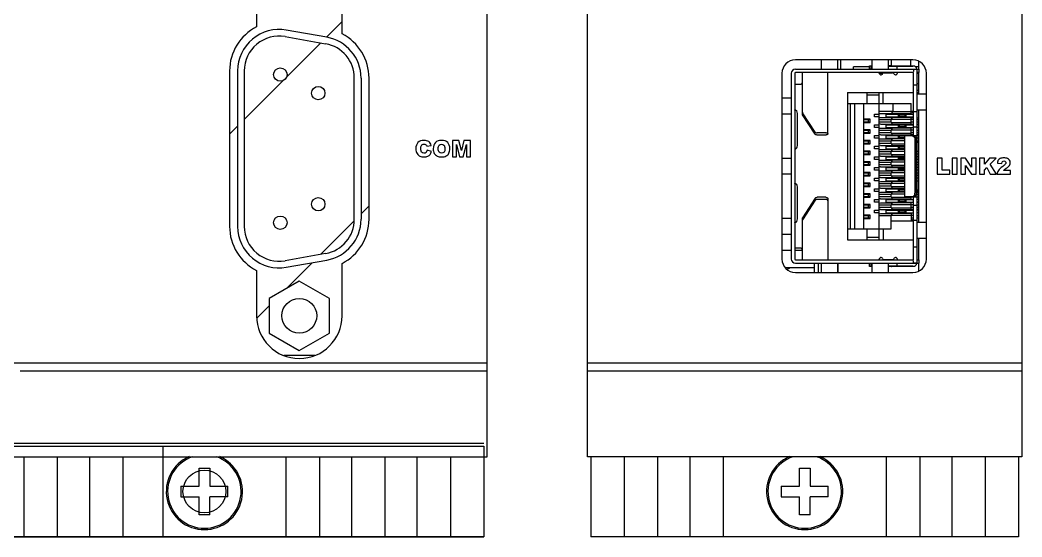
# Model space of a CAD drawing. Header units: millimetres. Extents: x 33 to 632, y -490 to 20.
# Drawn here: x 86.3 to 161.3, y -270 to -231.3 of the extents above; entities that cross this region are included whole.
import ezdxf

# ---------------------------------------------------------------- set-up
doc = ezdxf.new("R2010")
doc.units = ezdxf.units.MM
for name, color, linetype in [('02___PRT_ALL_AXES', 7, 'Continuous'), ('03___PRT_ALL_CURVES', 7, 'Continuous'), ('ECAD_PULSE_HX5401NL', 7, 'Continuous'), ('ECAD_TE_1734099-5', 7, 'Continuous')]:
    doc.layers.add(name, color=color, linetype=linetype)

# ---------------------------------------------------------------- blocks, each defined once
blk = doc.blocks.new('MOD_MPU710')
at = {"linetype": 'Continuous'}
for p, q in [((81.25, 6), (81.25, 124)), ((64, 41.55), (64, 38.164)), ((70.4, 37.63), (70.4, 41.55)), ((69.243, 37.399), (70.4, 38.555)), ((69.253, 37.389), (66.223, 37.923)), ((66.136, 37.431), (69.166, 36.896)), ((66.24, 34.395), (68.805, 36.96)), ((61.985, 34.87), (61.985, 23.23)), ((62.585, 34.87), (62.585, 23.23)), ((63.085, 34.87), (63.085, 23.23)), ((63.085, 31.24), (65.976, 34.131)), ((71.315, 23.764), (71.315, 34.336)), ((71.815, 34.336), (71.815, 23.764)), ((72.415, 23.764), (72.415, 34.336)), ((61.985, 30.14), (62.585, 30.74)), ((76.743, 29.224), (77.071, 29.297)), ((79.142, 29.65), (78.655, 29.65)), ((78.655, 29.65), (78.655, 28.45)), ((78.958, 28.45), (78.958, 29.365)), ((78.958, 29.365), (79.192, 28.45)), ((79.33, 28.92), (79.142, 29.65)), ((79.517, 29.65), (79.33, 28.92)), ((79.467, 28.45), (79.701, 29.365)), ((80.004, 29.65), (79.517, 29.65)), ((79.701, 29.365), (79.701, 28.45)), ((80.004, 28.45), (80.004, 29.65)), ((77.082, 28.843), (76.757, 28.941)), ((78.655, 28.45), (78.958, 28.45)), ((79.192, 28.45), (79.467, 28.45)), ((79.701, 28.45), (80.004, 28.45)), ((71.815, 24.165), (72.415, 24.765)), ((68.787, 21.137), (71.304, 23.654)), ((69.166, 21.204), (66.136, 20.669)), ((66.223, 20.177), (69.253, 20.711)), ((66.249, 18.599), (68.17, 20.52)), ((70.4, 16.55), (70.4, 20.47)), ((64, 19.936), (64, 16.55)), ((67.2, 19.148), (64.95, 17.849)), ((69.45, 17.849), (67.2, 19.148)), ((64.023, 16.373), (64.95, 17.3)), ((64.95, 17.849), (64.95, 15.251)), ((69.45, 15.251), (69.45, 17.849)), ((64.95, 15.251), (67.2, 13.952)), ((67.2, 13.952), (69.45, 15.251)), ((66.031, 13.6), (68.369, 13.6)), ((66.173, 13.541), (66.232, 13.6)), ((81.25, 13), (45.75, 13)), ((81.25, 12.4), (46.312, 12.4)), ((81, 7), (0, 7)), ((0, 6.8), (81, 6.8)), ((57, 6.8), (57, 0)), ((81, 6.8), (81, 0)), ((7.4, 6), (81.25, 6)), ((46.6, 6), (46.6, 0)), ((49.1, 6), (49.1, 0)), ((51.5, 6), (51.5, 0)), ((54, 6), (54, 0)), ((66.2, 6), (66.2, 0)), ((68.7, 6), (68.7, 0)), ((71.1, 6), (71.1, 0)), ((73.6, 6), (73.6, 0)), ((76, 6), (76, 0)), ((78.5, 6), (78.5, 0)), ((81, 6), (81, 0)), ((59.7, 5.15), (60.5, 5.15)), ((59.7, 3.8), (59.7, 5.15)), ((60.5, 5.15), (60.5, 3.8)), ((58.35, 3.8), (59.7, 3.8)), ((58.35, 3.8), (58.35, 3)), ((60.5, 3.8), (61.85, 3.8)), ((61.85, 3), (61.85, 3.8)), ((58.35, 3), (59.7, 3)), ((59.7, 1.65), (59.7, 3)), ((61.85, 3), (60.5, 3)), ((60.5, 1.65), (60.5, 3)), ((60.5, 1.65), (59.7, 1.65)), ((81, 0), (0, 0)), ((34.4, 0), (81, 0))]:
    blk.add_line(p, q, dxfattribs=at)
for centre, radius in [((65.78, 34.59), 0.5), ((68.62, 33.205), 0.5), ((68.62, 24.895), 0.5), ((65.78, 23.51), 0.5), ((67.2, 16.55), 1.3), ((60.1, 3.4), 1.6)]:
    blk.add_circle(centre, radius, dxfattribs=at)
for centre, radius, start, end in [((65.685, 34.87), 3.7, 117.09102, 180), ((65.685, 34.87), 3.1, 80, 180), ((65.685, 34.87), 2.6, 80, 180), ((68.715, 34.336), 3.7, 0, 62.90898), ((68.715, 34.336), 2.6, 0, 80), ((68.715, 34.336), 3.1, 0, 80), ((68.715, 23.764), 2.6, 280, 360), ((68.715, 23.764), 3.1, 280, 360), ((68.715, 23.764), 3.7, 297.09102, 0), ((65.685, 23.23), 3.7, 180, 242.90898), ((65.685, 23.23), 3.1, 180, 280), ((65.685, 23.23), 2.6, 180, 280), ((67.2, 16.55), 3.2, 180, 0), ((60.1, 3.4), 2.85, 113.72033, 66.27967), ((60.1, 3.4), 2.75, 108.83959, 71.16041)]:
    blk.add_arc(centre, radius, start, end, dxfattribs=at)
for points in [[(76.073, 29.51), (75.967, 29.404), (75.915, 29.251), (75.915, 29.052)], [(76.522, 29.67), (76.328, 29.67), (76.179, 29.616), (76.073, 29.51)], [(76.287, 29.055), (76.287, 29.162), (76.303, 29.241), (76.337, 29.292)], [(76.337, 29.292), (76.382, 29.359), (76.446, 29.393), (76.531, 29.393)], [(76.877, 29.579), (76.791, 29.639), (76.672, 29.67), (76.522, 29.67)], [(76.531, 29.393), (76.567, 29.393), (76.601, 29.385), (76.631, 29.37)], [(76.631, 29.37), (76.661, 29.355), (76.686, 29.332), (76.707, 29.304)], [(76.707, 29.304), (76.72, 29.287), (76.732, 29.26), (76.743, 29.224)], [(77.071, 29.297), (77.028, 29.423), (76.964, 29.517), (76.877, 29.579)], [(77.379, 29.507), (77.27, 29.397), (77.216, 29.245), (77.216, 29.049)], [(77.835, 29.67), (77.641, 29.67), (77.488, 29.616), (77.379, 29.507)], [(77.586, 29.048), (77.586, 29.17), (77.609, 29.257), (77.654, 29.31)], [(77.654, 29.31), (77.699, 29.363), (77.759, 29.39), (77.835, 29.39)], [(78.297, 29.509), (78.189, 29.616), (78.035, 29.67), (77.835, 29.67)], [(77.835, 29.39), (77.912, 29.39), (77.974, 29.364), (78.02, 29.311)], [(78.02, 29.311), (78.065, 29.259), (78.088, 29.177), (78.088, 29.064)], [(78.459, 29.059), (78.459, 29.252), (78.405, 29.402), (78.297, 29.509)], [(75.915, 29.052), (75.915, 28.903), (75.944, 28.782), (76.005, 28.686)], [(76.005, 28.686), (76.065, 28.591), (76.136, 28.524), (76.219, 28.486)], [(76.219, 28.486), (76.301, 28.449), (76.408, 28.43), (76.539, 28.43)], [(76.347, 28.781), (76.306, 28.831), (76.287, 28.922), (76.287, 29.055)], [(76.517, 28.708), (76.444, 28.708), (76.387, 28.732), (76.347, 28.781)], [(76.678, 28.767), (76.642, 28.727), (76.588, 28.708), (76.517, 28.708)], [(76.757, 28.941), (76.741, 28.865), (76.714, 28.807), (76.678, 28.767)], [(76.804, 28.476), (76.874, 28.507), (76.932, 28.553), (76.979, 28.615)], [(76.979, 28.615), (77.026, 28.675), (77.06, 28.751), (77.082, 28.843)], [(77.216, 29.049), (77.216, 28.908), (77.243, 28.792), (77.298, 28.699)], [(77.298, 28.699), (77.353, 28.606), (77.425, 28.537), (77.513, 28.494)], [(77.513, 28.494), (77.602, 28.451), (77.714, 28.43), (77.85, 28.43)], [(77.653, 28.786), (77.609, 28.839), (77.586, 28.926), (77.586, 29.048)], [(77.838, 28.707), (77.76, 28.707), (77.699, 28.733), (77.653, 28.786)], [(78.023, 28.785), (77.979, 28.732), (77.917, 28.707), (77.838, 28.707)], [(77.85, 28.43), (77.983, 28.43), (78.094, 28.454), (78.183, 28.504)], [(78.088, 29.064), (78.088, 28.93), (78.066, 28.836), (78.023, 28.785)], [(78.183, 28.504), (78.272, 28.554), (78.34, 28.624), (78.388, 28.714)], [(78.388, 28.714), (78.435, 28.804), (78.459, 28.918), (78.459, 29.059)], [(76.539, 28.43), (76.646, 28.43), (76.734, 28.445), (76.804, 28.476)]]:
    blk.add_open_spline(points, degree=3, dxfattribs=at)
blk = doc.blocks.new('MOD_CCU700')
at = {"color": 7, "linetype": 'Continuous'}
for p, q in [((-0.25, 6), (-0.25, 91.8)), ((32.25, 91.8), (32.25, 6)), ((24.1, 35.69), (15.3, 35.69)), ((17.25, 34.99), (17.25, 35.69)), ((18.45, 35.69), (18.45, 34.99)), ((20.85, 34.99), (20.85, 35.253)), ((20.85, 35.253), (21.05, 35.253)), ((20.95, 35.23), (20.95, 34.99)), ((20.95, 35.23), (21.05, 35.23)), ((21.05, 34.99), (21.05, 35.69)), ((22.25, 35.69), (22.25, 34.99)), ((22.25, 35.253), (24.15, 35.253)), ((22.48, 35.24), (22.25, 35.24)), ((22.25, 35.23), (24.1, 35.23)), ((22.5, 35.253), (22.5, 35.69)), ((22.9, 35.23), (22.9, 34.99)), ((23.94, 35.253), (23.94, 35.69)), ((24.15, 35.221), (24.15, 35.253)), ((24.5, 35.595), (24.5, 34.99)), ((14.3, 34.69), (14.3, 20.79)), ((15, 34.69), (15, 20.79)), ((15.25, 34.69), (15.25, 20.79)), ((15.3, 34.99), (24.55, 34.99)), ((24.15, 34.74), (15.3, 34.74)), ((15.83, 31.63), (15.83, 34.74)), ((17.73, 30.185), (17.73, 34.74)), ((19.65, 34.99), (19.65, 35.17)), ((20.85, 35.17), (19.65, 35.17)), ((20.95, 35.002), (20.85, 35.002)), ((21.55, 34.74), (21.55, 34.73)), ((21.837, 34.67), (21.563, 34.67)), ((21.929, 34.73), (22.571, 34.73)), ((22.95, 34.73), (22.95, 34.741)), ((24.15, 34.99), (24.15, 34.83)), ((24.4, 34.98), (24.15, 34.98)), ((24.15, 30.04), (24.15, 34.74)), ((24.5, 35.17), (24.275, 35.17)), ((24.4, 20.5), (24.4, 34.98)), ((24.55, 34.74), (24.4, 34.74)), ((24.5, 34.67), (24.4, 34.67)), ((24.5, 34.74), (24.5, 33.14)), ((24.55, 34.74), (24.55, 34.99)), ((25.1, 20.79), (25.1, 34.69)), ((15.25, 33.87), (15.68, 33.87)), ((24.4, 33.81), (24.15, 33.81)), ((24.5, 33.9), (24.4, 33.9)), ((19.2, 33.24), (19.2, 22.24)), ((19.2, 33.24), (24.15, 33.24)), ((20.66, 32.44), (20.66, 33.24)), ((21.56, 33.04), (20.66, 33.04)), ((21.56, 22.24), (21.56, 33.24)), ((21.86, 32.44), (21.86, 33.24)), ((24.5, 33.4), (24.4, 33.4)), ((24.4, 33.24), (24.5, 33.24)), ((24.4, 33.14), (25.1, 33.14)), ((14.3, 32.84), (15, 32.84)), ((19.2, 32.44), (23.97, 32.44)), ((19.4, 32.44), (19.4, 23.04)), ((19.72, 32.44), (19.72, 23.04)), ((20.42, 23.04), (20.42, 32.44)), ((22.61, 31.815), (22.61, 32.44)), ((23.97, 31.64), (23.97, 32.44)), ((15, 31.64), (14.3, 31.64)), ((15.289, 31.919), (15.4, 31.873)), ((15.462, 29.29), (15.462, 31.69)), ((16.789, 30.294), (15.846, 31.739)), ((16.789, 30.133), (15.846, 31.579)), ((21.215, 31.44), (21.215, 31.64)), ((21.215, 31.64), (21.56, 31.64)), ((22.55, 31.84), (21.56, 31.84)), ((21.56, 31.69), (22.55, 31.69)), ((22.088, 31.44), (22.088, 31.64)), ((22.088, 31.64), (24.15, 31.64)), ((22.55, 31.64), (22.55, 31.84)), ((22.61, 31.815), (22.55, 31.764)), ((23.97, 31.665), (22.55, 31.665)), ((23.97, 31.815), (22.61, 31.815)), ((23.002, 31.64), (23.002, 31.44)), ((23.1, 31.45), (23.1, 31.63)), ((23.5, 31.6), (23.1, 31.6)), ((23.5, 31.48), (23.1, 31.48)), ((23.5, 31.617), (23.5, 31.623)), ((23.5, 31.617), (23.5, 31.463)), ((23.598, 31.44), (23.598, 31.64)), ((24.15, 31.84), (23.97, 31.84)), ((24, 31.74), (23.97, 31.74)), ((24.4, 31.81), (24.15, 31.81)), ((25.1, 31.94), (24.4, 31.94)), ((24.5, 31.94), (24.5, 23.54)), ((20.9, 31.265), (20.42, 31.265)), ((20.42, 31.24), (20.9, 31.24)), ((20.9, 31.04), (20.42, 31.04)), ((20.42, 31.015), (20.9, 31.015)), ((20.765, 31.04), (20.765, 31.24)), ((20.9, 31.015), (20.9, 31.265)), ((21.56, 31.44), (21.215, 31.44)), ((21.215, 30.64), (21.215, 30.84)), ((21.215, 30.84), (21.56, 30.84)), ((21.56, 31.38), (21.662, 31.39)), ((21.56, 31.24), (22.46, 31.24)), ((22.46, 31.04), (21.56, 31.04)), ((21.662, 30.89), (21.56, 30.9)), ((21.662, 31.39), (22.55, 31.39)), ((21.662, 30.89), (22.55, 30.89)), ((22.088, 31.44), (24.15, 31.44)), ((22.088, 30.64), (22.088, 30.84)), ((22.088, 30.84), (24.15, 30.84)), ((22.46, 31.24), (22.495, 31.265)), ((22.46, 31.04), (22.46, 31.24)), ((22.495, 31.015), (22.46, 31.04)), ((22.547, 31.39), (22.495, 31.265)), ((22.495, 31.265), (23.97, 31.265)), ((22.495, 31.015), (23.97, 31.015)), ((22.495, 31.015), (22.547, 30.89)), ((22.55, 31.39), (22.55, 31.44)), ((22.55, 31.415), (23.97, 31.415)), ((22.55, 30.84), (22.55, 30.89)), ((23.97, 30.865), (22.55, 30.865)), ((23.002, 30.84), (23.002, 30.64)), ((23.1, 30.65), (23.1, 30.83)), ((23.5, 30.8), (23.1, 30.8)), ((23.5, 31.457), (23.5, 31.463)), ((23.5, 30.817), (23.5, 30.823)), ((23.5, 30.817), (23.5, 30.663)), ((23.598, 30.64), (23.598, 30.84)), ((23.97, 30.84), (23.97, 31.44)), ((24.15, 31.36), (23.97, 31.36)), ((24.15, 31.24), (23.97, 31.24)), ((24.15, 31.04), (23.97, 31.04)), ((24.15, 30.86), (23.97, 30.86)), ((24.5, 31.34), (24.4, 31.34)), ((24.4, 31.24), (24.5, 31.24)), ((24.5, 31.04), (24.4, 31.04)), ((24.5, 30.86), (24.4, 30.86)), ((24.5, 30.84), (24.4, 30.84)), ((17.58, 30.23), (16.923, 30.23)), ((17.58, 30.07), (16.923, 30.07)), ((17.58, 30.23), (17.638, 30.239)), ((20.9, 30.465), (20.42, 30.465)), ((20.42, 30.44), (20.9, 30.44)), ((20.9, 30.24), (20.42, 30.24)), ((20.42, 30.215), (20.9, 30.215)), ((20.765, 30.24), (20.765, 30.44)), ((20.9, 30.215), (20.9, 30.465)), ((21.56, 30.64), (21.215, 30.64)), ((21.215, 29.84), (21.215, 30.04)), ((21.215, 30.04), (21.56, 30.04)), ((21.56, 30.58), (21.662, 30.59)), ((21.56, 30.44), (22.46, 30.44)), ((22.46, 30.24), (21.56, 30.24)), ((21.662, 30.09), (21.56, 30.1)), ((21.662, 30.59), (22.55, 30.59)), ((21.662, 30.09), (22.55, 30.09)), ((22.088, 30.64), (24.15, 30.64)), ((22.088, 29.84), (22.088, 30.04)), ((22.088, 30.04), (24.134, 30.04)), ((22.46, 30.44), (22.495, 30.465)), ((22.46, 30.24), (22.46, 30.44)), ((22.495, 30.215), (22.46, 30.24)), ((22.547, 30.59), (22.495, 30.465)), ((22.495, 30.465), (23.97, 30.465)), ((22.495, 30.215), (23.97, 30.215)), ((22.495, 30.215), (22.547, 30.09)), ((22.55, 30.59), (22.55, 30.64)), ((22.55, 30.615), (23.97, 30.615)), ((22.55, 30.04), (22.55, 30.09)), ((23.97, 30.065), (22.55, 30.065)), ((23.002, 30.04), (23.002, 29.84)), ((23.5, 30.68), (23.1, 30.68)), ((23.1, 29.85), (23.1, 30.03)), ((23.46, 30), (23.1, 30)), ((23.46, 30.04), (23.46, 25.44)), ((23.5, 30.657), (23.5, 30.663)), ((23.97, 30.04), (23.97, 30.64)), ((24.15, 30.44), (23.97, 30.44)), ((24.15, 30.24), (23.97, 30.24)), ((24.15, 30.09), (23.97, 30.09)), ((24.04, 30.033), (23.987, 30.04)), ((24.15, 30.69), (24.4, 30.69)), ((24.15, 30.038), (24.177, 30.033)), ((24.177, 30.04), (24.4, 30.04)), ((24.5, 30.64), (24.4, 30.64)), ((24.4, 30.44), (24.5, 30.44)), ((24.5, 30.24), (24.4, 30.24)), ((24.5, 30.09), (24.4, 30.09)), ((24.5, 30.04), (24.4, 30.04)), ((20.9, 29.665), (20.42, 29.665)), ((20.42, 29.64), (20.9, 29.64)), ((20.9, 29.44), (20.42, 29.44)), ((20.42, 29.415), (20.9, 29.415)), ((20.765, 29.44), (20.765, 29.64)), ((20.9, 29.415), (20.9, 29.665)), ((21.56, 29.84), (21.215, 29.84)), ((21.215, 29.04), (21.215, 29.24)), ((21.215, 29.24), (21.56, 29.24)), ((21.56, 29.78), (21.662, 29.79)), ((21.56, 29.64), (22.46, 29.64)), ((22.46, 29.44), (21.56, 29.44)), ((21.662, 29.29), (21.56, 29.3)), ((21.662, 29.79), (22.55, 29.79)), ((21.662, 29.29), (22.55, 29.29)), ((22.088, 29.84), (23.46, 29.84)), ((22.088, 29.04), (22.088, 29.24)), ((22.088, 29.24), (23.46, 29.24)), ((22.46, 29.64), (22.495, 29.665)), ((22.46, 29.44), (22.46, 29.64)), ((22.495, 29.415), (22.46, 29.44)), ((22.547, 29.79), (22.495, 29.665)), ((22.495, 29.665), (23.46, 29.665)), ((22.495, 29.415), (23.46, 29.415)), ((22.495, 29.415), (22.547, 29.29)), ((22.55, 29.79), (22.55, 29.84)), ((22.55, 29.815), (23.46, 29.815)), ((22.55, 29.24), (22.55, 29.29)), ((23.46, 29.265), (22.55, 29.265)), ((23.002, 29.24), (23.002, 29.04)), ((23.46, 29.88), (23.1, 29.88)), ((23.1, 29.05), (23.1, 29.23)), ((24.25, 25.74), (24.25, 29.74)), ((24.25, 29.74), (24.346, 29.74)), ((24.346, 29.74), (24.346, 25.74)), ((24.5, 29.84), (24.4, 29.84)), ((24.4, 29.64), (24.5, 29.64)), ((24.4, 29.54), (24.5, 29.54)), ((20.9, 28.865), (20.42, 28.865)), ((20.42, 28.84), (20.9, 28.84)), ((20.9, 28.64), (20.42, 28.64)), ((20.42, 28.615), (20.9, 28.615)), ((20.765, 28.64), (20.765, 28.84)), ((20.9, 28.615), (20.9, 28.865)), ((21.56, 29.04), (21.215, 29.04)), ((21.56, 28.98), (21.662, 28.99)), ((21.56, 28.84), (22.46, 28.84)), ((22.46, 28.64), (21.56, 28.64)), ((21.662, 28.49), (21.56, 28.5)), ((21.662, 28.99), (22.55, 28.99)), ((21.662, 28.49), (22.55, 28.49)), ((22.088, 29.04), (23.46, 29.04)), ((22.46, 28.84), (22.495, 28.865)), ((22.46, 28.64), (22.46, 28.84)), ((22.495, 28.615), (22.46, 28.64)), ((22.547, 28.99), (22.495, 28.865)), ((22.495, 28.865), (23.46, 28.865)), ((22.495, 28.615), (23.46, 28.615)), ((22.495, 28.615), (22.547, 28.49)), ((22.55, 28.99), (22.55, 29.04)), ((22.55, 29.015), (23.46, 29.015)), ((22.55, 28.44), (22.55, 28.49)), ((23.46, 29.2), (23.1, 29.2)), ((23.46, 29.08), (23.1, 29.08)), ((24.5, 28.84), (24.4, 28.84)), ((24.5, 28.64), (24.4, 28.64)), ((14.3, 28.34), (15, 28.34)), ((20.9, 28.065), (20.42, 28.065)), ((20.42, 28.04), (20.9, 28.04)), ((20.9, 27.84), (20.42, 27.84)), ((20.42, 27.815), (20.9, 27.815)), ((20.765, 27.84), (20.765, 28.04)), ((20.9, 27.815), (20.9, 28.065)), ((21.215, 28.24), (21.215, 28.44)), ((21.215, 28.44), (21.56, 28.44)), ((21.56, 28.24), (21.215, 28.24)), ((21.56, 28.18), (21.662, 28.19)), ((21.56, 28.04), (22.46, 28.04)), ((22.46, 27.84), (21.56, 27.84)), ((21.662, 28.19), (22.55, 28.19)), ((22.088, 28.24), (22.088, 28.44)), ((22.088, 28.44), (23.46, 28.44)), ((22.088, 28.24), (23.46, 28.24)), ((22.46, 28.04), (22.495, 28.065)), ((22.46, 27.84), (22.46, 28.04)), ((22.495, 27.815), (22.46, 27.84)), ((22.547, 28.19), (22.495, 28.065)), ((22.495, 28.065), (23.46, 28.065)), ((22.495, 27.815), (23.46, 27.815)), ((22.495, 27.815), (22.547, 27.69)), ((23.46, 28.465), (22.55, 28.465)), ((22.55, 28.19), (22.55, 28.24)), ((22.55, 28.215), (23.46, 28.215)), ((23.002, 28.44), (23.002, 28.24)), ((23.1, 28.25), (23.1, 28.43)), ((23.46, 28.4), (23.1, 28.4)), ((23.46, 28.28), (23.1, 28.28)), ((24.5, 28.44), (24.4, 28.44)), ((24.5, 28.24), (24.4, 28.24)), ((24.4, 28.04), (24.5, 28.04)), ((24.5, 27.84), (24.4, 27.84)), ((15, 27.14), (14.3, 27.14)), ((20.9, 27.265), (20.42, 27.265)), ((20.42, 27.24), (20.9, 27.24)), ((20.9, 27.04), (20.42, 27.04)), ((20.42, 27.015), (20.9, 27.015)), ((20.765, 27.04), (20.765, 27.24)), ((20.9, 27.015), (20.9, 27.265)), ((21.215, 27.44), (21.215, 27.64)), ((21.215, 27.64), (21.56, 27.64)), ((21.56, 27.44), (21.215, 27.44)), ((21.662, 27.69), (21.56, 27.7)), ((21.56, 27.38), (21.662, 27.39)), ((21.56, 27.24), (22.46, 27.24)), ((22.46, 27.04), (21.56, 27.04)), ((21.662, 27.69), (22.55, 27.69)), ((21.662, 27.39), (22.55, 27.39)), ((22.088, 27.44), (22.088, 27.64)), ((22.088, 27.64), (23.46, 27.64)), ((22.088, 27.44), (23.46, 27.44)), ((22.46, 27.24), (22.495, 27.265)), ((22.46, 27.04), (22.46, 27.24)), ((22.495, 27.015), (22.46, 27.04)), ((22.547, 27.39), (22.495, 27.265)), ((22.495, 27.265), (23.46, 27.265)), ((22.495, 27.015), (23.46, 27.015)), ((22.495, 27.015), (22.547, 26.89)), ((22.55, 27.64), (22.55, 27.69)), ((23.46, 27.665), (22.55, 27.665)), ((22.55, 27.39), (22.55, 27.44)), ((22.55, 27.415), (23.46, 27.415)), ((23.002, 27.64), (23.002, 27.44)), ((23.1, 27.45), (23.1, 27.63)), ((23.46, 27.6), (23.1, 27.6)), ((23.46, 27.48), (23.1, 27.48)), ((24.5, 27.64), (24.4, 27.64)), ((24.5, 27.44), (24.4, 27.44)), ((24.4, 27.24), (24.5, 27.24)), ((24.5, 27.04), (24.4, 27.04)), ((15.289, 26.419), (15.4, 26.373)), ((20.9, 26.465), (20.42, 26.465)), ((20.42, 26.44), (20.9, 26.44)), ((20.9, 26.24), (20.42, 26.24)), ((20.765, 26.24), (20.765, 26.44)), ((20.9, 26.215), (20.9, 26.465)), ((21.215, 26.64), (21.215, 26.84)), ((21.215, 26.84), (21.56, 26.84)), ((21.56, 26.64), (21.215, 26.64)), ((21.662, 26.89), (21.56, 26.9)), ((21.56, 26.58), (21.662, 26.59)), ((21.56, 26.44), (22.46, 26.44)), ((22.46, 26.24), (21.56, 26.24)), ((21.662, 26.89), (22.55, 26.89)), ((21.662, 26.59), (22.55, 26.59)), ((22.088, 26.64), (22.088, 26.84)), ((22.088, 26.84), (23.46, 26.84)), ((22.088, 26.64), (23.46, 26.64)), ((22.46, 26.44), (22.495, 26.465)), ((22.46, 26.24), (22.46, 26.44)), ((22.495, 26.215), (22.46, 26.24)), ((22.547, 26.59), (22.495, 26.465)), ((22.495, 26.465), (23.46, 26.465)), ((22.55, 26.84), (22.55, 26.89)), ((23.46, 26.865), (22.55, 26.865)), ((22.55, 26.59), (22.55, 26.64)), ((22.55, 26.615), (23.46, 26.615)), ((23.002, 26.84), (23.002, 26.64)), ((23.1, 26.65), (23.1, 26.83)), ((23.46, 26.8), (23.1, 26.8)), ((23.46, 26.68), (23.1, 26.68)), ((24.5, 26.84), (24.4, 26.84)), ((24.4, 26.64), (24.5, 26.64)), ((15.462, 23.79), (15.462, 26.19)), ((20.42, 26.215), (20.9, 26.215)), ((20.9, 25.665), (20.42, 25.665)), ((20.42, 25.64), (20.9, 25.64)), ((20.765, 25.44), (20.765, 25.64)), ((20.9, 25.415), (20.9, 25.665)), ((21.215, 25.84), (21.215, 26.04)), ((21.215, 26.04), (21.56, 26.04)), ((21.56, 25.84), (21.215, 25.84)), ((21.662, 26.09), (21.56, 26.1)), ((21.56, 25.78), (21.662, 25.79)), ((21.56, 25.64), (22.46, 25.64)), ((21.662, 26.09), (22.55, 26.09)), ((21.662, 25.79), (22.55, 25.79)), ((22.088, 25.84), (22.088, 26.04)), ((22.088, 26.04), (23.46, 26.04)), ((22.088, 25.84), (23.46, 25.84)), ((22.46, 25.64), (22.495, 25.665)), ((22.46, 25.44), (22.46, 25.64)), ((22.495, 26.215), (23.46, 26.215)), ((22.495, 26.215), (22.547, 26.09)), ((22.547, 25.79), (22.495, 25.665)), ((22.495, 25.665), (23.46, 25.665)), ((22.55, 26.04), (22.55, 26.09)), ((23.46, 26.065), (22.55, 26.065)), ((22.55, 25.79), (22.55, 25.84)), ((22.55, 25.815), (23.46, 25.815)), ((23.002, 26.04), (23.002, 25.84)), ((23.1, 25.85), (23.1, 26.03)), ((23.46, 26), (23.1, 26)), ((23.46, 25.88), (23.1, 25.88)), ((24.346, 25.74), (24.25, 25.74)), ((24.5, 25.94), (24.4, 25.94)), ((24.5, 25.84), (24.4, 25.84)), ((24.5, 25.78), (24.4, 25.78)), ((24.4, 25.64), (24.5, 25.64)), ((16.789, 25.347), (15.83, 23.877)), ((16.789, 25.186), (15.83, 23.716)), ((17.58, 25.41), (16.923, 25.41)), ((17.58, 25.25), (16.923, 25.25)), ((17.638, 25.241), (17.58, 25.25)), ((17.73, 25.295), (17.73, 20.74)), ((20.9, 25.44), (20.42, 25.44)), ((20.42, 25.415), (20.9, 25.415)), ((20.9, 24.865), (20.42, 24.865)), ((20.42, 24.84), (20.9, 24.84)), ((20.765, 24.64), (20.765, 24.84)), ((20.9, 24.615), (20.9, 24.865)), ((21.215, 25.04), (21.215, 25.24)), ((21.215, 25.24), (21.56, 25.24)), ((21.56, 25.04), (21.215, 25.04)), ((22.46, 25.44), (21.56, 25.44)), ((21.662, 25.29), (21.56, 25.3)), ((21.56, 24.98), (21.662, 24.99)), ((21.56, 24.84), (22.46, 24.84)), ((21.662, 25.29), (22.55, 25.29)), ((21.662, 24.99), (22.55, 24.99)), ((22.088, 25.04), (22.088, 25.24)), ((22.088, 25.24), (24.15, 25.24)), ((22.088, 25.04), (24.15, 25.04)), ((22.495, 25.415), (22.46, 25.44)), ((22.46, 24.84), (22.495, 24.865)), ((22.46, 24.64), (22.46, 24.84)), ((22.495, 25.415), (23.97, 25.415)), ((22.495, 25.415), (22.547, 25.29)), ((22.547, 24.99), (22.495, 24.865)), ((22.495, 24.865), (23.97, 24.865)), ((22.55, 25.24), (22.55, 25.29)), ((23.97, 25.265), (22.55, 25.265)), ((22.55, 24.99), (22.55, 25.04)), ((22.55, 25.015), (23.97, 25.015)), ((23.002, 25.24), (23.002, 25.04)), ((23.1, 25.05), (23.1, 25.23)), ((23.5, 25.2), (23.1, 25.2)), ((23.5, 25.08), (23.1, 25.08)), ((24.134, 25.44), (23.46, 25.44)), ((23.5, 25.217), (23.5, 25.223)), ((23.5, 25.217), (23.5, 25.063)), ((23.5, 25.057), (23.5, 25.063)), ((23.598, 25.04), (23.598, 25.24)), ((23.97, 25.24), (23.97, 25.44)), ((23.97, 24.44), (23.97, 25.04)), ((24.15, 25.01), (23.97, 25.01)), ((24.15, 24.84), (23.97, 24.84)), ((24.15, 25.441), (24.134, 25.44)), ((24.15, 20.74), (24.15, 25.44)), ((24.15, 25.44), (24.5, 25.44)), ((24.4, 24.79), (24.15, 24.79)), ((24.5, 25.24), (24.4, 25.24)), ((24.5, 25.04), (24.4, 25.04)), ((24.5, 25.01), (24.4, 25.01)), ((24.4, 24.84), (24.5, 24.84)), ((20.9, 24.64), (20.42, 24.64)), ((20.42, 24.615), (20.9, 24.615)), ((20.9, 24.065), (20.42, 24.065)), ((20.42, 24.04), (20.9, 24.04)), ((20.765, 23.84), (20.765, 24.04)), ((20.9, 23.815), (20.9, 24.065)), ((21.215, 24.24), (21.215, 24.44)), ((21.215, 24.44), (21.56, 24.44)), ((21.56, 24.24), (21.215, 24.24)), ((22.46, 24.64), (21.56, 24.64)), ((21.662, 24.49), (21.56, 24.5)), ((21.56, 24.18), (21.662, 24.19)), ((21.56, 24.04), (22.46, 24.04)), ((21.662, 24.49), (22.55, 24.49)), ((21.662, 24.19), (22.55, 24.19)), ((22.088, 24.24), (22.088, 24.44)), ((22.088, 24.44), (24.15, 24.44)), ((22.088, 24.24), (24.15, 24.24)), ((22.495, 24.615), (22.46, 24.64)), ((22.46, 24.04), (22.495, 24.065)), ((22.46, 23.04), (22.46, 24.04)), ((22.495, 24.615), (23.97, 24.615)), ((22.495, 24.615), (22.547, 24.49)), ((22.547, 24.19), (22.495, 24.065)), ((22.495, 24.065), (23.97, 24.065)), ((22.55, 24.44), (22.55, 24.49)), ((23.97, 24.465), (22.55, 24.465)), ((22.55, 24.19), (22.55, 24.24)), ((22.55, 24.215), (23.97, 24.215)), ((23.002, 24.44), (23.002, 24.24)), ((23.1, 24.25), (23.1, 24.43)), ((23.5, 24.4), (23.1, 24.4)), ((23.5, 24.28), (23.1, 24.28)), ((23.5, 24.417), (23.5, 24.423)), ((23.5, 24.417), (23.5, 24.263)), ((23.5, 24.257), (23.5, 24.263)), ((23.598, 24.24), (23.598, 24.44)), ((24.15, 24.64), (23.97, 24.64)), ((24.15, 24.51), (23.97, 24.51)), ((23.97, 24.24), (23.97, 23.64)), ((24.15, 24.04), (23.97, 24.04)), ((24.5, 24.64), (24.4, 24.64)), ((24.5, 24.51), (24.4, 24.51)), ((24.5, 24.44), (24.4, 24.44)), ((24.5, 24.24), (24.4, 24.24)), ((24.4, 24.04), (24.5, 24.04)), ((14.3, 23.84), (15, 23.84)), ((15.83, 20.74), (15.83, 23.877)), ((20.9, 23.84), (20.42, 23.84)), ((20.42, 23.815), (20.9, 23.815)), ((22.46, 23.64), (24.15, 23.64)), ((24.15, 23.84), (23.97, 23.84)), ((23.97, 23.74), (24, 23.74)), ((24.4, 23.67), (24.15, 23.67)), ((24.5, 23.84), (24.4, 23.84)), ((24.4, 23.54), (25.1, 23.54)), ((15, 22.64), (14.3, 22.64)), ((19.2, 23.04), (22.46, 23.04)), ((20.66, 22.24), (20.66, 23.04)), ((21.86, 23.04), (21.86, 22.24)), ((19.2, 22.24), (24.15, 22.24)), ((20.66, 22.44), (21.56, 22.44)), ((25.1, 22.34), (24.4, 22.34)), ((24.5, 22.34), (24.5, 20.74)), ((15.68, 21.61), (15.25, 21.61)), ((24.4, 21.67), (24.15, 21.67)), ((15.3, 20.74), (24.15, 20.74)), ((15.3, 20.49), (24.55, 20.49)), ((17, 20.49), (17, 19.79)), ((17.25, 19.79), (17.25, 20.49)), ((18.45, 20.49), (18.45, 19.79)), ((18.5, 19.79), (18.5, 20.49)), ((20.85, 20.227), (20.85, 20.49)), ((20.85, 20.477), (20.95, 20.477)), ((20.95, 20.49), (20.95, 20.25)), ((21.05, 20.25), (20.95, 20.25)), ((21.05, 19.79), (21.05, 20.49)), ((21.55, 20.74), (21.55, 20.75)), ((21.929, 20.75), (22.571, 20.75)), ((22.25, 20.49), (22.25, 19.79)), ((24.1, 20.25), (22.25, 20.25)), ((22.48, 20.24), (22.25, 20.24)), ((22.9, 20.49), (22.9, 20.25)), ((22.95, 20.75), (22.95, 20.74)), ((24.15, 20.49), (24.15, 20.65)), ((24.15, 20.5), (24.4, 20.5)), ((24.15, 20.227), (24.15, 20.259)), ((24.4, 20.74), (24.55, 20.74)), ((24.5, 20.49), (24.5, 19.885)), ((24.55, 20.49), (24.55, 20.74)), ((15.3, 19.79), (24.1, 19.79)), ((21.05, 20.227), (20.85, 20.227)), ((24.15, 20.227), (22.25, 20.227)), ((32.25, 13), (-0.25, 13)), ((32.25, 12.4), (-0.25, 12.4)), ((32.25, 6), (-0.25, 6)), ((0, 6), (0, 0)), ((32, 6), (32, 0)), ((15.6, 5.15), (16.4, 5.15)), ((15.6, 3.8), (15.6, 5.15)), ((16.4, 5.15), (16.4, 3.8)), ((14.25, 3.8), (15.6, 3.8)), ((14.25, 3.8), (14.25, 3)), ((16.4, 3.8), (17.75, 3.8)), ((17.75, 3), (17.75, 3.8)), ((14.25, 3), (15.6, 3)), ((15.6, 1.65), (15.6, 3)), ((17.75, 3), (16.4, 3)), ((16.4, 1.65), (16.4, 3)), ((16.4, 1.65), (15.6, 1.65))]:
    blk.add_line(p, q, dxfattribs=at)
at = {"color": 2, "linetype": 'Continuous'}
blk.add_line((24.04, 30.84), (24.06, 30.86), dxfattribs=at)
at = {"color": 7, "linetype": 'Continuous'}
for centre, radius, start, end in [((15.3, 34.69), 1, 90, 180), ((22.48, 34.89), 0.35, 76.5805, 90), ((24.1, 34.69), 1, 0, 90), ((24.1, 34.93), 0.3, 11.71257, 90), ((15.3, 34.69), 0.3, 90, 180), ((15.3, 34.69), 0.05, 90, 180), ((21.7, 34.73), 0.15, 180, 336.42182), ((21.929, 34.63), 0.1, 90, 156.42182), ((22.571, 34.63), 0.1, 23.57818, 90), ((22.8, 34.73), 0.15, 203.57818, 0), ((15.68, 34.02), 0.15, 270, 0), ((14.978, 31.028), 0.943, 70.70906, 72.84134), ((15.162, 31.69), 0.3, 0, 37.63253), ((24, 31.89), 0.15, 270, 340.29527), ((24.121, 29.812), 0.228, 82.64727, 86.77047), ((15.162, 29.29), 0.3, 322.36747, 0), ((14.978, 25.528), 0.943, 70.70906, 72.84134), ((15.162, 26.19), 0.3, 0, 37.63253), ((15.162, 23.79), 0.3, 322.36747, 0), ((24, 23.59), 0.15, 19.70473, 90), ((15.68, 21.46), 0.15, 0, 90), ((15.3, 20.79), 1, 180, 270), ((15.3, 20.79), 0.3, 180, 270), ((15.3, 20.79), 0.05, 180, 270), ((21.7, 20.75), 0.15, 23.57818, 180), ((21.929, 20.85), 0.1, 203.57818, 270), ((22.48, 20.59), 0.35, 270, 283.4195), ((22.571, 20.85), 0.1, 270, 336.42182), ((22.8, 20.75), 0.15, 0, 156.42182), ((24.1, 20.79), 1, 270, 0), ((24.1, 20.55), 0.3, 270, 348.28743), ((16, 3.4), 2.85, 113.72033, 66.27967), ((16, 3.4), 2.75, 108.83959, 71.16041)]:
    blk.add_arc(centre, radius, start, end, dxfattribs=at)
for centre, major_axis, start_param, end_param in [((23.051, 31.623), (0, 0.0496), -1.43892, -1.231052), ((23.549, 31.623), (0, 0.0496), 1.231052, 1.570796), ((23.051, 31.457), (0, 0.0496), -1.910541, -1.702672), ((23.051, 30.823), (0.0496, 0), 0.131876, 0.339744), ((23.549, 31.457), (0, 0.0496), 1.570796, 1.910541), ((23.549, 30.823), (0, 0.0496), 1.231052, 1.570796), ((23.051, 30.657), (0, 0.0496), -1.910541, -1.702672), ((23.051, 30.023), (0, 0.0496), -1.43892, -1.231052), ((23.549, 30.657), (0, 0.0496), 1.570796, 1.910541), ((23.051, 29.857), (0, 0.0496), -1.910541, -1.702672), ((23.051, 29.223), (0, 0.0496), -1.43892, -1.231052), ((23.051, 29.057), (0, 0.0496), -1.910541, -1.702672), ((23.051, 28.423), (0, 0.0496), -1.43892, -1.231052), ((23.051, 28.257), (0, 0.0496), -1.910541, -1.702672), ((23.051, 27.623), (0.0496, 0), 0.131876, 0.339744), ((23.051, 27.457), (0.0496, 0), -0.339744, -0.131876), ((23.051, 26.823), (0, 0.0496), -1.43892, -1.231052), ((23.051, 26.657), (0, 0.0496), -1.910541, -1.702672), ((23.051, 26.023), (0, 0.0496), -1.43892, -1.231052), ((23.051, 25.857), (0, 0.0496), -1.910541, -1.702672), ((23.051, 25.223), (0, 0.0496), -1.43892, -1.231052), ((23.051, 25.057), (0, 0.0496), -1.910541, -1.702672), ((23.549, 25.223), (0, 0.0496), 1.231052, 1.570796), ((23.549, 25.057), (0.0496, 0), 3.141593, 3.481337), ((23.051, 24.423), (0, 0.0496), -1.43892, -1.231052), ((23.051, 24.257), (0, 0.0496), -1.910541, -1.702672), ((23.549, 24.423), (0, 0.0496), 1.231052, 1.570796), ((23.549, 24.257), (0.0496, 0), 3.141593, 3.481337)]:
    blk.add_ellipse(centre, major_axis=major_axis, ratio=1, start_param=start_param, end_param=end_param, dxfattribs=at)
for points, knots in [([(15.256, 31.929), (15.259, 31.936), (15.265, 31.951), (15.281, 31.958), (15.288, 31.958)], [0, 0, 0, 0, 0.519682, 1, 1, 1, 1]), ([(15.288, 31.958), (15.298, 31.958), (15.32, 31.95), (15.358, 31.922), (15.384, 31.893), (15.4, 31.873)], [0, 0, 0, 0, 0.208805, 0.459788, 1, 1, 1, 1]), ([(15.83, 31.791), (15.83, 31.778), (15.834, 31.759), (15.843, 31.743), (15.846, 31.739)], [0, 0, 0, 0, 0.741326, 1, 1, 1, 1]), ([(15.846, 31.579), (15.843, 31.583), (15.834, 31.599), (15.83, 31.617), (15.83, 31.63)], [0, 0, 0, 0, 0.258674, 1, 1, 1, 1]), ([(16.789, 30.294), (16.802, 30.273), (16.844, 30.24), (16.896, 30.23), (16.923, 30.23)], [0, 0, 0, 0, 0.472159, 1, 1, 1, 1]), ([(16.923, 30.07), (16.896, 30.07), (16.844, 30.08), (16.802, 30.113), (16.789, 30.133)], [0, 0, 0, 0, 0.52784, 1, 1, 1, 1]), ([(17.73, 30.185), (17.73, 30.169), (17.721, 30.137), (17.687, 30.1), (17.637, 30.075), (17.599, 30.07), (17.58, 30.07)], [0, 0, 0, 0, 0.218958, 0.457227, 0.720437, 1, 1, 1, 1]), ([(17.638, 30.239), (17.663, 30.247), (17.708, 30.272), (17.73, 30.322), (17.73, 30.345)], [0, 0, 0, 0, 0.536228, 1, 1, 1, 1]), ([(24.04, 30.033), (24.1, 30.019), (24.17, 29.965), (24.218, 29.883), (24.236, 29.837), (24.248, 29.789), (24.249, 29.756), (24.25, 29.74)], [0, 0, 0, 0, 0.485222, 0.61334, 0.744944, 0.873021, 1, 1, 1, 1]), ([(24.177, 30.033), (24.229, 30.018), (24.296, 29.947), (24.332, 29.852), (24.344, 29.789), (24.345, 29.756), (24.346, 29.74)], [0, 0, 0, 0, 0.457437, 0.726575, 0.863332, 1, 1, 1, 1]), ([(15.4, 29.107), (15.389, 29.1), (15.345, 29.075), (15.298, 29.055), (15.262, 29.043)], [0, 0, 0, 0, 0.254001, 1, 1, 1, 1]), ([(15.3, 29.022), (15.292, 29.022), (15.276, 29.027), (15.266, 29.039), (15.262, 29.046)], [0, 0, 0, 0, 0.512511, 1, 1, 1, 1]), ([(15.4, 29.107), (15.388, 29.086), (15.362, 29.05), (15.321, 29.022), (15.3, 29.022)], [0, 0, 0, 0, 0.533087, 1, 1, 1, 1]), ([(15.256, 26.429), (15.259, 26.436), (15.265, 26.451), (15.281, 26.458), (15.288, 26.458)], [0, 0, 0, 0, 0.519682, 1, 1, 1, 1]), ([(15.288, 26.458), (15.298, 26.458), (15.32, 26.45), (15.358, 26.422), (15.384, 26.393), (15.4, 26.373)], [0, 0, 0, 0, 0.208805, 0.459788, 1, 1, 1, 1]), ([(23.987, 25.44), (24.004, 25.441), (24.039, 25.444), (24.107, 25.47), (24.18, 25.529), (24.227, 25.611), (24.247, 25.684), (24.249, 25.721), (24.25, 25.74)], [0, 0, 0, 0, 0.120298, 0.2378, 0.488415, 0.744913, 0.872438, 1, 1, 1, 1]), ([(24.346, 25.74), (24.345, 25.722), (24.344, 25.686), (24.329, 25.618), (24.296, 25.54), (24.241, 25.478), (24.189, 25.449), (24.162, 25.443), (24.15, 25.441)], [0, 0, 0, 0, 0.139167, 0.276358, 0.544859, 0.789886, 0.901571, 1, 1, 1, 1]), ([(16.789, 25.347), (16.802, 25.367), (16.844, 25.4), (16.896, 25.41), (16.923, 25.41)], [0, 0, 0, 0, 0.472159, 1, 1, 1, 1]), ([(16.923, 25.25), (16.896, 25.25), (16.844, 25.24), (16.802, 25.207), (16.789, 25.186)], [0, 0, 0, 0, 0.52784, 1, 1, 1, 1]), ([(17.58, 25.41), (17.599, 25.41), (17.637, 25.405), (17.687, 25.38), (17.721, 25.343), (17.73, 25.311), (17.73, 25.295)], [0, 0, 0, 0, 0.279563, 0.542773, 0.781042, 1, 1, 1, 1]), ([(17.73, 25.135), (17.73, 25.158), (17.708, 25.208), (17.663, 25.233), (17.638, 25.241)], [0, 0, 0, 0, 0.463772, 1, 1, 1, 1]), ([(15.4, 23.607), (15.389, 23.6), (15.345, 23.575), (15.298, 23.555), (15.262, 23.543)], [0, 0, 0, 0, 0.254001, 1, 1, 1, 1]), ([(15.3, 23.522), (15.292, 23.522), (15.276, 23.527), (15.266, 23.539), (15.262, 23.546)], [0, 0, 0, 0, 0.512511, 1, 1, 1, 1]), ([(15.4, 23.607), (15.388, 23.586), (15.362, 23.55), (15.321, 23.522), (15.3, 23.522)], [0, 0, 0, 0, 0.533087, 1, 1, 1, 1])]:
    blk.add_open_spline(points, degree=3, knots=knots, dxfattribs=at)
at = {"layer": '02___PRT_ALL_AXES', "color": 7, "linetype": 'Continuous'}
for p, q in [((24.1, 35.69), (15.3, 35.69)), ((14.3, 34.69), (14.3, 20.79)), ((25.1, 20.79), (25.1, 34.69)), ((15.3, 19.79), (24.1, 19.79)), ((16.7, 20.16), (16.7, 19.79)), ((2.5, 6), (2.5, 0)), ((5, 6), (5, 0)), ((7.4, 6), (7.4, 0)), ((9.9, 6), (9.9, 0)), ((22.1, 6), (22.1, 0)), ((24.6, 6), (24.6, 0)), ((27, 6), (27, 0)), ((29.5, 6), (29.5, 0)), ((32, 0), (0, 0))]:
    blk.add_line(p, q, dxfattribs=at)
for centre, start, end in [((15.3, 34.69), 90, 180), ((24.1, 34.69), 0, 90), ((15.3, 20.79), 180, 270), ((24.1, 20.79), 270, 0), ((14.3, 20.95), 291.61743, 307.51093)]:
    blk.add_arc(centre, 1, start, end, dxfattribs=at)
at = {"layer": '03___PRT_ALL_CURVES', "color": 4, "linetype": 'Continuous'}
for p, q in [((26.271, 28.34), (25.9, 28.34)), ((25.9, 28.34), (25.9, 27.14)), ((26.271, 27.435), (26.271, 28.34)), ((27.405, 28.34), (27.033, 28.34)), ((27.033, 28.34), (27.033, 27.14)), ((27.405, 27.14), (27.405, 28.34)), ((28.019, 28.34), (27.673, 28.34)), ((27.673, 28.34), (27.673, 27.14)), ((28.471, 27.675), (28.019, 28.34)), ((28.022, 27.14), (28.022, 27.798)), ((28.022, 27.798), (28.471, 27.14)), ((28.821, 28.34), (28.471, 28.34)), ((28.471, 28.34), (28.471, 27.675)), ((28.821, 27.14), (28.821, 28.34)), ((29.439, 28.34), (29.069, 28.34)), ((29.069, 28.34), (29.069, 27.14)), ((29.827, 28.34), (29.439, 27.887)), ((29.439, 27.887), (29.439, 28.34)), ((30.321, 28.34), (29.827, 28.34)), ((29.883, 27.887), (30.321, 28.34)), ((30.341, 27.14), (29.883, 27.887)), ((30.409, 27.977), (30.743, 27.95)), ((25.9, 27.14), (26.85, 27.14)), ((26.85, 27.435), (26.271, 27.435)), ((26.85, 27.14), (26.85, 27.435)), ((27.033, 27.14), (27.405, 27.14)), ((27.673, 27.14), (28.022, 27.14)), ((28.471, 27.14), (28.821, 27.14)), ((29.069, 27.14), (29.439, 27.14)), ((29.439, 27.432), (29.631, 27.633)), ((29.439, 27.14), (29.439, 27.432)), ((29.631, 27.633), (29.884, 27.14)), ((29.884, 27.14), (30.341, 27.14)), ((30.385, 27.14), (31.385, 27.14)), ((30.865, 27.412), (30.944, 27.484)), ((31.385, 27.412), (30.865, 27.412)), ((30.944, 27.484), (31.079, 27.582)), ((31.385, 27.14), (31.385, 27.412))]:
    blk.add_line(p, q, dxfattribs=at)
for points in [[(30.481, 28.197), (30.446, 28.144), (30.423, 28.071), (30.409, 27.977)], [(30.629, 28.318), (30.565, 28.29), (30.516, 28.249), (30.481, 28.197)], [(30.893, 28.36), (30.78, 28.36), (30.693, 28.346), (30.629, 28.318)], [(30.743, 27.95), (30.752, 28.017), (30.77, 28.065), (30.798, 28.092)], [(30.798, 28.092), (30.824, 28.118), (30.86, 28.132), (30.902, 28.132)], [(31.003, 27.892), (30.976, 27.855), (30.914, 27.799), (30.816, 27.727)], [(31.166, 28.32), (31.101, 28.347), (31.01, 28.36), (30.893, 28.36)], [(30.902, 28.132), (30.943, 28.132), (30.977, 28.119), (31.004, 28.093)], [(31.045, 27.999), (31.045, 27.965), (31.031, 27.93), (31.003, 27.892)], [(31.004, 28.093), (31.031, 28.067), (31.045, 28.035), (31.045, 27.999)], [(31.079, 27.582), (31.192, 27.661), (31.27, 27.734), (31.312, 27.801)], [(31.32, 28.197), (31.283, 28.252), (31.232, 28.293), (31.166, 28.32)], [(31.312, 27.801), (31.355, 27.868), (31.377, 27.937), (31.377, 28.011)], [(31.377, 28.011), (31.377, 28.08), (31.358, 28.141), (31.32, 28.197)], [(30.489, 27.418), (30.431, 27.332), (30.396, 27.238), (30.385, 27.14)], [(30.816, 27.727), (30.656, 27.608), (30.547, 27.505), (30.489, 27.418)]]:
    blk.add_open_spline(points, degree=3, dxfattribs=at)
at = {"layer": 'ECAD_PULSE_HX5401NL', "color": 7, "linetype": 'Continuous'}
for p, q in [((18.676, 35.69), (18.676, 34.99)), ((14.3, 21.447), (15, 21.447)), ((15.25, 21.447), (15.83, 21.447))]:
    blk.add_line(p, q, dxfattribs=at)
at = {"layer": 'ECAD_TE_1734099-5', "color": 7, "linetype": 'Continuous'}
for p in [(16.7, 20.49), (14.533, 20.16)]:
    blk.add_line(p, (16.7, 20.16), dxfattribs=at)

msp = doc.modelspace()

# ---------------------------------------------------------------- block references
for name, p in [('MOD_MPU710', (40, -270)), ('MOD_CCU700', (129, -270))]:
    msp.add_blockref(name, p)

doc.saveas('drawing.dxf')
